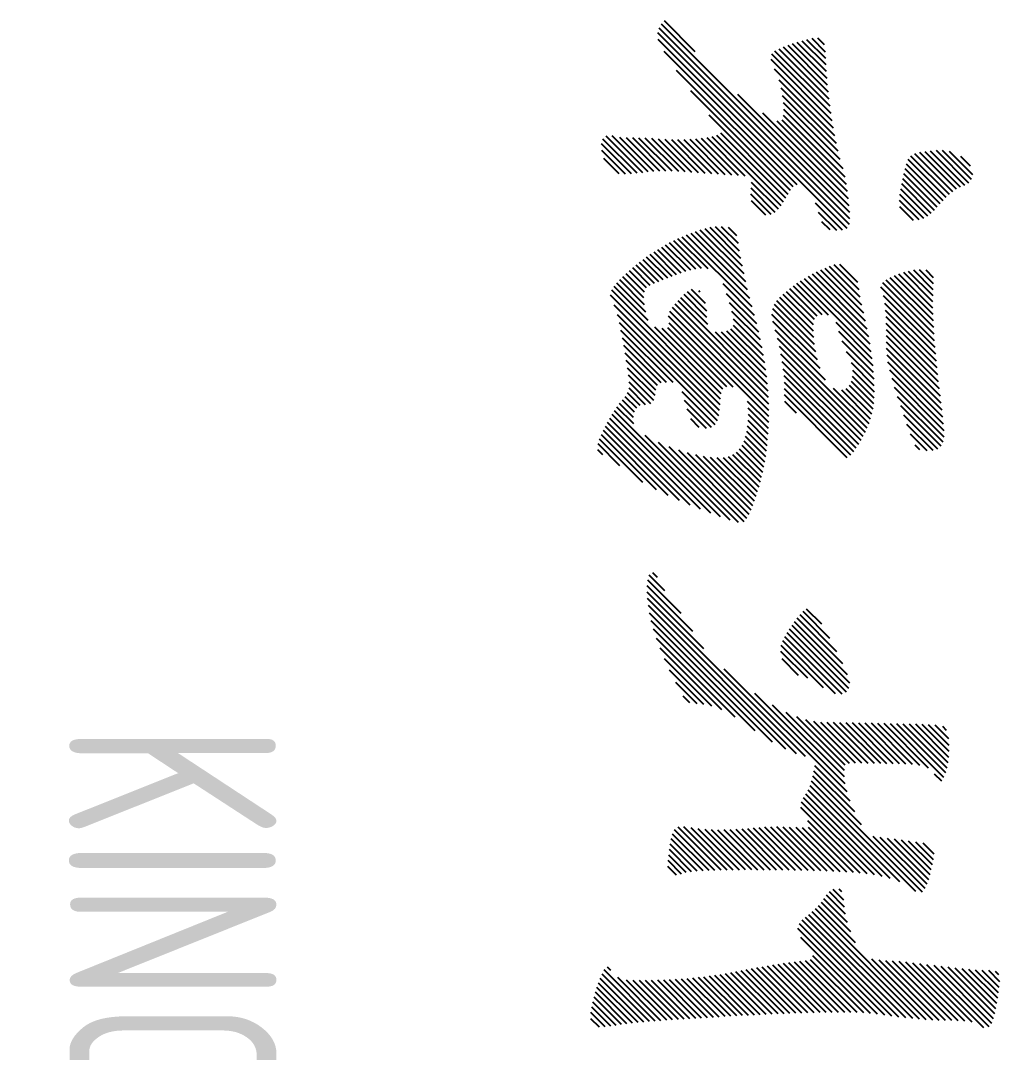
# Model space of a CAD drawing. Extents: x -144902 to 588294, y -160863 to 65494.
# Drawn here: x 227288 to 227997, y -77897 to -77149 of the extents above; entities that cross this region are included whole.
import ezdxf

# ---------------------------------------------------------------- set-up
doc = ezdxf.new("R2010")
doc.units = 0
doc.header["$LTSCALE"] = 100
for name, color, linetype in [('1508', 2, 'CONTINUOUS'), ('DQ', 7, 'CONTINUOUS'), ('tk图框', 7, 'CONTINUOUS')]:
    doc.layers.add(name, color=color, linetype=linetype)
doc.styles.add('HZTXT', font='tssdeng.shx', dxfattribs={"width": 0.7, "bigfont": 'tssdchn.shx'})

# ---------------------------------------------------------------- blocks, each defined once
blk = doc.blocks.new('A$C00BC0004')
at = {"layer": 'DQ', "color": 2}
for p, q in [((-6109.08, -2056.39), (-6079.5, -2026.81)), ((-6108.55, -2051.36), (-6083.28, -2026.1)), ((-6108.07, -2046.39), (-6087.14, -2025.47)), ((-6107.63, -2041.47), (-6091.05, -2024.88)), ((-6107.32, -2036.67), (-6095.03, -2024.37)), ((-6107.18, -2032.04), (-6099.19, -2024.04)), ((-6106.62, -2026.98), (-6104.24, -2024.61)), ((-6111.51, -2076.77), (-6066.48, -2031.74)), ((-6110.85, -2071.63), (-6068.88, -2029.65)), ((-6110.2, -2066.49), (-6072.2, -2028.49)), ((-6109.63, -2061.43), (-6075.79, -2027.59)), ((-6112.13, -2081.88), (-6065.82, -2035.57)), ((-6701.89, -2065.48), (-6680.81, -2044.4)), ((-6701.82, -2069.89), (-6678.29, -2046.36)), ((-6701.53, -2074.1), (-6676.65, -2049.22)), ((-6701.25, -2060.35), (-6684.38, -2043.48)), ((-6697.52, -2052.13), (-6690.5, -2045.1)), ((-6113.27, -2092), (-6070.62, -2049.35)), ((-6112.72, -2086.97), (-6069.76, -2044.01)), ((-6701.02, -2078.08), (-6675.44, -2052.5)), ((-6700.35, -2081.9), (-6673.93, -2055.48)), ((-6113.74, -2096.97), (-6070.9, -2054.13)), ((-6699.43, -2085.47), (-6672.06, -2058.09)), ((-6697.92, -2088.45), (-6669.95, -2060.48)), ((-6695.36, -2090.38), (-6667.72, -2062.74)), ((-6542.6, -2103.76), (-6503.54, -2064.69)), ((-6536.48, -2102.13), (-6498.57, -2064.22)), ((-6530.11, -2100.25), (-6494.13, -2064.26)), ((-6286.17, -2103.26), (-6247.36, -2064.46)), ((-6286.11, -2098.71), (-6250.53, -2063.13)), ((-6286.02, -2094.13), (-6254.02, -2062.14)), ((-6285.94, -2089.56), (-6257.81, -2061.43)), ((-6285.83, -2084.96), (-6261.87, -2061)), ((-6285.68, -2080.32), (-6266.1, -2060.74)), ((-6285.51, -2075.66), (-6270.5, -2060.65)), ((-6285.23, -2070.89), (-6275.2, -2060.86)), ((-6284.15, -2065.32), (-6281.39, -2062.56)), ((-6114.42, -2106.63), (-6071.02, -2063.23)), ((-6114.14, -2101.86), (-6070.99, -2058.7)), ((-6692.08, -2091.58), (-6665.45, -2064.96)), ((-6688.58, -2092.58), (-6663.13, -2067.13)), ((-6685, -2093.49), (-6660.78, -2069.27)), ((-6681.35, -2094.33), (-6658.44, -2071.42)), ((-6615.38, -2082.24), (-6605.18, -2072.04)), ((-6615.05, -2077.42), (-6609.65, -2072.02)), ((-6615.02, -2086.37), (-6600.91, -2072.26)), ((-6614.28, -2090.12), (-6596.55, -2072.39)), ((-6612.24, -2097.06), (-6587.58, -2072.41)), ((-6611.03, -2100.34), (-6582.98, -2072.29)), ((-6609.62, -2103.43), (-6578.31, -2072.11)), ((-6607.99, -2106.28), (-6573.56, -2071.86)), ((-6605.95, -2108.73), (-6568.8, -2071.58)), ((-6602.84, -2110.12), (-6563.96, -2071.23)), ((-6596.46, -2108.23), (-6559.08, -2070.84)), ((-6590.98, -2107.23), (-6554.15, -2070.41)), ((-6585.98, -2106.73), (-6549.19, -2069.93)), ((-6581.19, -2106.42), (-6544.2, -2069.43)), ((-6576.54, -2106.26), (-6539.18, -2068.9)), ((-6571.97, -2106.19), (-6534.1, -2068.31)), ((-6567.46, -2106.17), (-6528.98, -2067.69)), ((-6562.92, -2106.11), (-6523.86, -2067.05)), ((-6558.31, -2106), (-6518.75, -2066.44)), ((-6553.56, -2105.74), (-6513.65, -2065.83)), ((-6548.4, -2105.07), (-6508.59, -2065.25)), ((-6523.4, -2098.03), (-6490.34, -2064.97)), ((-6516.68, -2095.8), (-6487.4, -2066.51)), ((-6509.98, -2093.59), (-6485.35, -2068.96)), ((-6503.29, -2091.38), (-6484.31, -2072.4)), ((-6249.72, -2071.3), (-6244.53, -2066.11)), ((-6200.44, -2084.89), (-6187.63, -2072.08)), ((-6199.56, -2079.51), (-6191.61, -2071.57)), ((-6114.69, -2111.39), (-6071.13, -2067.83)), ((-6677.63, -2095.1), (-6656.23, -2073.7)), ((-6673.83, -2095.79), (-6654.3, -2076.26)), ((-6669.89, -2096.34), (-6652.69, -2079.14)), ((-6613.34, -2093.67), (-6592.11, -2072.44)), ((-6496.19, -2088.77), (-6484.06, -2076.64)), ((-6286.29, -2107.88), (-6254.03, -2075.61)), ((-6204.46, -2115.84), (-6166.69, -2078.07)), ((-6203.75, -2110.64), (-6169.78, -2076.67)), ((-6203.08, -2105.49), (-6173.13, -2075.53)), ((-6202.43, -2100.34), (-6176.62, -2074.54)), ((-6201.8, -2095.23), (-6180.23, -2073.66)), ((-6201.14, -2090.08), (-6183.89, -2072.82)), ((-6151.91, -2157.59), (-6071.62, -2077.29)), ((-6115.55, -2116.74), (-6071.33, -2072.52)), ((-6665.74, -2096.68), (-6651.61, -2082.55)), ((-6661.12, -2096.55), (-6651.22, -2086.65)), ((-6488.29, -2085.37), (-6484.97, -2082.05)), ((-6286.54, -2117.11), (-6256.62, -2087.18)), ((-6286.43, -2112.5), (-6255.99, -2082.06)), ((-6244.67, -2160.55), (-6164.12, -2079.99)), ((-6241.21, -2161.57), (-6164.53, -2084.89)), ((-6149.76, -2159.92), (-6072, -2082.17)), ((-6147.74, -2162.4), (-6072.44, -2087.09)), ((-6286.65, -2121.7), (-6256.96, -2092.02)), ((-6145.82, -2164.97), (-6072.94, -2092.08)), ((-6286.84, -2130.87), (-6257.19, -2101.22)), ((-6286.75, -2126.29), (-6257.12, -2096.67)), ((-6238.01, -2162.86), (-6171.7, -2096.55)), ((-6143.69, -2167.33), (-6073.5, -2097.14)), ((-6141.16, -2169.29), (-6074.12, -2102.25)), ((-6286.94, -2135.46), (-6257.24, -2105.76)), ((-6235.27, -2164.62), (-6174.01, -2103.35)), ((-6232.49, -2166.32), (-6175.48, -2109.31)), ((-6137.78, -2170.4), (-6074.81, -2107.43)), ((-6607.23, -2168.39), (-6556.01, -2117.17)), ((-6577.07, -2142.71), (-6550.8, -2116.44)), ((-6570.58, -2140.72), (-6545.74, -2115.87)), ((-6563.62, -2138.25), (-6540.82, -2115.44)), ((-6555.97, -2135.09), (-6536.02, -2115.13)), ((-6547.96, -2131.56), (-6531.34, -2114.95)), ((-6542.45, -2130.54), (-6526.78, -2114.88)), ((-6538.14, -2130.72), (-6522.37, -2114.95)), ((-6534.52, -2131.6), (-6518.23, -2115.3)), ((-6531.5, -2133.06), (-6514.31, -2115.87)), ((-6529.19, -2135.25), (-6510.6, -2116.66)), ((-6287.06, -2144.56), (-6257.38, -2114.88)), ((-6287, -2140.01), (-6257.31, -2110.32)), ((-6229.39, -2167.71), (-6176.6, -2114.93)), ((-6131.18, -2168.29), (-6075.52, -2112.63)), ((-6616.43, -2150.64), (-6589.85, -2124.06)), ((-6615.02, -2153.73), (-6583.97, -2122.67)), ((-6613.6, -2156.79), (-6578.08, -2121.27)), ((-6612.14, -2159.82), (-6572.41, -2120.09)), ((-6610.6, -2162.77), (-6566.87, -2119.04)), ((-6608.97, -2165.63), (-6561.4, -2118.06)), ((-6565.67, -2185.19), (-6500.5, -2120.02)), ((-6559.81, -2183.82), (-6497.41, -2121.42)), ((-6554.14, -2182.65), (-6494.45, -2122.96)), ((-6548.68, -2181.68), (-6491.59, -2124.59)), ((-6529.41, -2144.45), (-6503.71, -2118.75)), ((-6528.01, -2138.55), (-6507.08, -2117.62)), ((-6287.24, -2153.73), (-6257.52, -2124)), ((-6287.08, -2149.07), (-6257.45, -2119.44)), ((-6248.21, -2159.6), (-6212.94, -2124.33)), ((-6225.38, -2168.19), (-6177.36, -2120.18)), ((-6117.99, -2159.59), (-6076.23, -2117.82)), ((-6115.05, -2161.14), (-6076.58, -2122.67)), ((-6619.3, -2140.04), (-6606.14, -2126.88)), ((-6618.92, -2144.15), (-6600.79, -2126.02)), ((-6617.75, -2147.47), (-6595.45, -2125.17)), ((-6543.46, -2180.95), (-6488.78, -2126.26)), ((-6538.46, -2180.43), (-6486.04, -2128.02)), ((-6533.7, -2180.17), (-6483.42, -2129.89)), ((-6529.18, -2180.14), (-6481, -2131.96)), ((-6287.87, -2158.84), (-6257.59, -2128.56)), ((-6251.8, -2158.7), (-6222.28, -2129.18)), ((-6215.91, -2163.21), (-6177.91, -2125.21)), ((-6210.91, -2162.71), (-6178.3, -2130.09)), ((-6156.65, -2153.35), (-6135.38, -2132.07)), ((-6154.21, -2155.4), (-6127.37, -2128.56)), ((-6114.34, -2164.92), (-6076.75, -2127.33)), ((-6113.86, -2168.93), (-6076.84, -2131.91)), ((-6793.52, -2269.36), (-6656.98, -2132.82)), ((-6790.66, -2270.99), (-6652.3, -2132.63)), ((-6787.18, -2272), (-6648.24, -2133.06)), ((-6782.45, -2271.76), (-6645.39, -2134.7)), ((-6742.58, -2213.93), (-6661.87, -2133.22)), ((-6731.63, -2180.53), (-6688.61, -2137.51)), ((-6729, -2195.86), (-6666.92, -2133.78)), ((-6727.33, -2180.73), (-6682.66, -2136.05)), ((-6723.93, -2181.81), (-6677.25, -2135.13)), ((-6723.12, -2185.49), (-6672.08, -2134.45)), ((-6663.75, -2157.55), (-6644.24, -2138.04)), ((-6524.69, -2180.14), (-6479.17, -2134.62)), ((-6362.71, -2170.82), (-6329.69, -2137.81)), ((-6360.15, -2172.75), (-6321.68, -2134.28)), ((-6357.54, -2174.63), (-6315.71, -2132.8)), ((-6354.92, -2176.5), (-6311.82, -2133.41)), ((-6352.19, -2178.26), (-6309.07, -2135.14)), ((-6349.33, -2179.9), (-6307.69, -2138.25)), ((-6325.79, -2223.71), (-6236.82, -2134.73)), ((-6308.15, -2201.57), (-6242.58, -2136)), ((-6299.74, -2188.67), (-6247.75, -2136.68)), ((-6294.5, -2178.94), (-6252.25, -2136.69)), ((-6291.22, -2171.17), (-6256.14, -2136.09)), ((-6289.12, -2164.59), (-6257.49, -2132.96)), ((-6255.59, -2158), (-6229.99, -2132.39)), ((-6210.9, -2171.67), (-6178.9, -2139.68)), ((-6210.69, -2166.98), (-6178.64, -2134.92)), ((-6166.22, -2140.47), (-6164.25, -2138.49)), ((-6165.94, -2144.68), (-6158.25, -2136.98)), ((-6164.22, -2147.44), (-6153.33, -2136.56)), ((-6161.88, -2149.59), (-6148.03, -2135.75)), ((-6159.23, -2151.44), (-6142.14, -2134.34)), ((-6113.35, -2172.91), (-6076.88, -2136.44)), ((-6774, -2186.98), (-6734, -2146.98)), ((-6771.75, -2189.22), (-6728.8, -2146.27)), ((-6767.88, -2189.84), (-6723.47, -2145.43)), ((-6760.79, -2187.24), (-6718.07, -2144.52)), ((-6753.03, -2183.97), (-6712.6, -2143.54)), ((-6747.05, -2182.48), (-6707.05, -2142.48)), ((-6741.54, -2181.46), (-6701.35, -2141.27)), ((-6736.42, -2180.83), (-6695.33, -2139.74)), ((-6657.03, -2155.32), (-6643.92, -2142.22)), ((-6650.12, -2152.9), (-6644.27, -2147.05)), ((-6367.52, -2166.65), (-6348.01, -2147.14)), ((-6365.19, -2168.81), (-6338.44, -2142.06)), ((-6346.29, -2181.34), (-6307.93, -2142.98)), ((-6211.1, -2176.37), (-6179.12, -2144.39)), ((-6112.81, -2176.86), (-6076.89, -2140.94)), ((-6112.25, -2180.79), (-6076.87, -2145.4)), ((-6783.41, -2155.98), (-6778.44, -2151.01)), ((-6783.05, -2160.11), (-6773.32, -2150.38)), ((-6782.25, -2163.8), (-6768.67, -2150.22)), ((-6781.32, -2167.36), (-6763.94, -2149.98)), ((-6780.27, -2170.8), (-6759.13, -2149.66)), ((-6779.17, -2174.19), (-6754.23, -2149.25)), ((-6778, -2177.51), (-6749.28, -2148.79)), ((-6776.79, -2180.79), (-6744.25, -2148.25)), ((-6775.49, -2183.98), (-6739.16, -2147.65)), ((-6605.41, -2171.06), (-6582.49, -2148.13)), ((-6603.51, -2173.64), (-6582.64, -2152.77)), ((-6577.97, -2188.51), (-6543.76, -2154.3)), ((-6571.73, -2186.77), (-6535.31, -2150.35)), ((-6369.39, -2164.03), (-6358.39, -2153.03)), ((-6342.9, -2182.44), (-6312.2, -2151.74)), ((-6211.42, -2185.67), (-6179.49, -2153.74)), ((-6211.31, -2181.07), (-6179.31, -2149.07)), ((-6111.68, -2184.71), (-6076.81, -2149.84)), ((-6111.09, -2188.61), (-6076.75, -2154.27)), ((-6601.51, -2176.14), (-6581.75, -2156.38)), ((-6599.51, -2178.63), (-6579.3, -2158.42)), ((-6597.43, -2181.04), (-6575.4, -2159.01)), ((-6595.26, -2183.35), (-6570.98, -2159.08)), ((-6592.93, -2185.52), (-6566.27, -2158.85)), ((-6590.27, -2187.34), (-6561.26, -2158.33)), ((-6587.04, -2188.61), (-6555.9, -2157.46)), ((-6583.1, -2189.16), (-6550.12, -2156.17)), ((-6211.33, -2190.06), (-6179.62, -2158.36)), ((-6110.47, -2192.48), (-6076.66, -2158.67)), ((-6376.93, -2279.34), (-6262.49, -2164.89)), ((-6338.72, -2182.75), (-6319.24, -2163.27)), ((-6211.12, -2194.35), (-6179.73, -2162.96)), ((-6210.83, -2198.55), (-6179.84, -2167.55)), ((-6109.83, -2196.33), (-6076.54, -2163.04)), ((-6109.18, -2200.17), (-6076.43, -2167.42)), ((-6773.59, -2267.39), (-6676.98, -2170.78)), ((-6759.98, -2258.27), (-6675.59, -2173.88)), ((-6745.12, -2247.9), (-6672.92, -2175.7)), ((-6520, -2179.94), (-6511.5, -2171.44)), ((-6371.88, -2278.78), (-6264.49, -2171.39)), ((-6333.25, -2181.77), (-6321.31, -2169.83)), ((-6210.44, -2202.64), (-6179.92, -2172.12)), ((-6209.99, -2206.69), (-6179.99, -2176.69)), ((-6108.49, -2203.97), (-6076.29, -2171.77)), ((-6107.8, -2207.77), (-6076.15, -2176.12)), ((-6727.43, -2234.7), (-6670.12, -2177.4)), ((-6714.47, -2226.23), (-6667.34, -2179.1)), ((-6712.8, -2229.06), (-6664.55, -2180.8)), ((-6711.75, -2232.49), (-6661.82, -2182.56)), ((-6678.83, -2204.07), (-6659.28, -2184.52)), ((-6366.52, -2277.91), (-6267.8, -2179.18)), ((-6209.68, -2210.87), (-6180.04, -2181.23)), ((-6107.08, -2211.54), (-6075.97, -2180.43)), ((-6674.5, -2204.22), (-6657.06, -2186.78)), ((-6670.17, -2204.38), (-6655.42, -2189.63)), ((-6592.86, -2257.29), (-6527.5, -2191.93)), ((-6590.48, -2259.4), (-6522.69, -2191.61)), ((-6587.96, -2261.37), (-6518.03, -2191.43)), ((-6585.22, -2263.12), (-6513.47, -2191.37)), ((-6581.8, -2264.18), (-6509.02, -2191.41)), ((-6520.01, -2206.89), (-6504.65, -2191.53)), ((-6514.97, -2206.33), (-6500.32, -2191.69)), ((-6510.4, -2206.26), (-6496.1, -2191.95)), ((-6360.86, -2276.74), (-6272.98, -2188.85)), ((-6209.46, -2215.14), (-6180.08, -2185.76)), ((-6209.28, -2219.45), (-6180.12, -2190.28)), ((-6106.34, -2215.29), (-6075.8, -2184.75)), ((-6105.58, -2219.02), (-6075.63, -2189.07)), ((-6665.41, -2204.11), (-6655, -2193.7)), ((-6591.41, -2219.92), (-6570.3, -2198.8)), ((-6585.18, -2218.17), (-6564.52, -2197.52)), ((-6579.51, -2216.99), (-6558.85, -2196.34)), ((-6575.1, -2217.07), (-6553.3, -2195.28)), ((-6572.42, -2218.89), (-6547.9, -2194.37)), ((-6570.95, -2221.9), (-6542.6, -2193.56)), ((-6570.24, -2230.18), (-6532.42, -2192.35)), ((-6570.24, -2225.68), (-6537.46, -2192.9)), ((-6506.07, -2206.42), (-6491.94, -2192.29)), ((-6501.95, -2206.79), (-6487.84, -2192.68)), ((-6498.05, -2207.37), (-6483.83, -2193.15)), ((-6494.43, -2208.25), (-6479.89, -2193.71)), ((-6491.08, -2209.39), (-6476.02, -2194.33)), ((-6488.04, -2210.84), (-6472.23, -2195.03)), ((-6485.35, -2212.64), (-6468.51, -2195.8)), ((-6483.04, -2214.82), (-6464.86, -2196.64)), ((-6481.21, -2217.48), (-6461.3, -2197.56)), ((-6479.88, -2220.64), (-6457.8, -2198.56)), ((-6209.19, -2223.85), (-6180.14, -2194.8)), ((-6209.17, -2228.31), (-6180.16, -2199.31)), ((-6104.88, -2222.81), (-6075.43, -2193.36)), ((-6104.22, -2226.64), (-6075.22, -2197.64)), ((-6641.77, -2247.82), (-6600.76, -2206.81)), ((-6640.51, -2251.05), (-6594.71, -2205.26)), ((-6639.19, -2254.23), (-6588.45, -2203.49)), ((-6605.11, -2224.63), (-6582.28, -2201.8)), ((-6597.99, -2222.01), (-6576.23, -2200.25)), ((-6482.69, -2250.39), (-6438.01, -2205.71)), ((-6481.2, -2244.41), (-6441.08, -2204.29)), ((-6480.11, -2238.83), (-6444.28, -2203)), ((-6479.41, -2233.64), (-6447.57, -2201.8)), ((-6479.14, -2224.39), (-6454.36, -2199.61)), ((-6479.09, -2228.83), (-6450.94, -2200.68)), ((-6354.8, -2275.16), (-6281.04, -2201.4)), ((-6209.28, -2232.92), (-6180.18, -2203.81)), ((-6103.62, -2230.53), (-6075.01, -2201.92)), ((-6103.07, -2234.47), (-6074.78, -2206.18)), ((-6710.99, -2236.22), (-6683.41, -2208.64)), ((-6710.5, -2240.23), (-6683.72, -2213.45)), ((-6646.59, -2225.7), (-6634.37, -2213.49)), ((-6646.54, -2230.14), (-6628.99, -2212.59)), ((-6645.96, -2234.05), (-6623.53, -2211.62)), ((-6645.09, -2237.68), (-6618.01, -2210.6)), ((-6644.08, -2241.16), (-6612.37, -2209.44)), ((-6642.96, -2244.53), (-6606.63, -2208.2)), ((-6490.25, -2271.42), (-6432.18, -2213.35)), ((-6486.99, -2263.67), (-6432.76, -2209.44)), ((-6484.6, -2256.79), (-6435.17, -2207.36)), ((-6210.08, -2242.7), (-6180.16, -2212.78)), ((-6209.59, -2237.71), (-6180.18, -2208.3)), ((-6102.56, -2238.46), (-6074.56, -2210.45)), ((-6710.1, -2244.31), (-6684.04, -2218.25)), ((-6646.18, -2220.8), (-6639.94, -2214.56)), ((-6576.81, -2263.69), (-6530.36, -2217.24)), ((-6573.37, -2264.74), (-6530.55, -2221.92)), ((-6495.35, -2281.01), (-6433.89, -2219.56)), ((-6348.14, -2273), (-6290.92, -2215.77)), ((-6211.53, -2253.13), (-6180.07, -2221.67)), ((-6210.76, -2247.87), (-6180.13, -2217.23)), ((-6102.1, -2242.48), (-6074.32, -2214.7)), ((-6101.7, -2246.57), (-6074.07, -2218.94)), ((-6709.8, -2248.51), (-6684.35, -2223.06)), ((-6709.65, -2252.84), (-6684.67, -2227.86)), ((-6600.52, -2305.36), (-6521.57, -2226.41)), ((-6596.97, -2306.3), (-6517.44, -2226.77)), ((-6589.83, -2303.65), (-6513.33, -2227.15)), ((-6582.78, -2301.09), (-6509.44, -2227.75)), ((-6576.96, -2299.76), (-6505.88, -2228.68)), ((-6573.81, -2274.16), (-6525.58, -2225.92)), ((-6572.95, -2268.81), (-6528.9, -2224.76)), ((-6513.25, -2303.4), (-6436.26, -2226.41)), ((-6340.99, -2270.34), (-6296.25, -2225.6)), ((-6211.2, -2257.29), (-6179.99, -2226.08)), ((-6101.33, -2250.69), (-6073.82, -2223.18)), ((-6101.02, -2254.87), (-6073.56, -2227.42)), ((-6709.62, -2257.3), (-6684.98, -2232.66)), ((-6637.81, -2257.34), (-6616.01, -2235.54)), ((-6599.5, -2250.45), (-6585.35, -2236.31)), ((-6597.43, -2252.87), (-6580.88, -2236.33)), ((-6595.19, -2255.13), (-6575.81, -2235.75)), ((-6526.9, -2254.18), (-6502.98, -2230.27)), ((-6520.71, -2252.49), (-6501.16, -2232.94)), ((-6514.31, -2250.58), (-6500.33, -2236.6)), ((-6510.5, -2305.14), (-6438.94, -2233.58)), ((-6333.34, -2267.18), (-6298.97, -2232.8)), ((-6209.33, -2259.91), (-6179.89, -2230.47)), ((-6206.24, -2261.31), (-6179.74, -2234.81)), ((-6100.75, -2259.09), (-6073.3, -2231.64)), ((-6100.52, -2263.35), (-6073.05, -2235.88)), ((-6709.87, -2266.53), (-6685.68, -2242.35)), ((-6709.69, -2261.87), (-6685.32, -2237.5)), ((-6636.36, -2260.38), (-6616.29, -2240.3)), ((-6634.86, -2263.37), (-6615.87, -2244.38)), ((-6601.09, -2247.56), (-6590.93, -2237.4)), ((-6600.09, -2242.06), (-6599.14, -2241.12)), ((-6507.68, -2306.81), (-6441.8, -2240.93)), ((-6507.22, -2247.98), (-6501.09, -2241.85)), ((-6381.69, -2279.61), (-6340.56, -2238.47)), ((-6325.12, -2263.44), (-6300.27, -2238.59)), ((-6316.13, -2258.95), (-6300.66, -2243.48)), ((-6202.66, -2262.22), (-6179.54, -2239.1)), ((-6198.89, -2262.94), (-6179.26, -2243.31)), ((-6100.33, -2267.65), (-6072.82, -2240.14)), ((-6100.18, -2271.99), (-6072.56, -2244.37)), ((-6795.85, -2267.2), (-6773.58, -2244.93)), ((-6710.25, -2271.4), (-6686.03, -2247.18)), ((-6633.27, -2266.27), (-6615.09, -2248.09)), ((-6631.64, -2269.13), (-6614.11, -2251.6)), ((-6504.79, -2308.42), (-6444.83, -2248.45)), ((-6386.13, -2279.56), (-6353.21, -2246.63)), ((-6306.32, -2253.62), (-6301.39, -2248.7)), ((-6194.99, -2263.53), (-6178.86, -2247.4)), ((-6191.01, -2264.04), (-6178.24, -2251.27)), ((-6100.09, -2276.39), (-6072.3, -2248.61)), ((-6710.88, -2281.01), (-6686.62, -2256.76)), ((-6710.67, -2276.32), (-6686.34, -2251.98)), ((-6629.96, -2271.93), (-6613.03, -2255.01)), ((-6628.21, -2274.67), (-6611.84, -2258.31)), ((-6501.84, -2309.95), (-6448.09, -2256.21)), ((-6390.27, -2279.2), (-6366.16, -2255.09)), ((-6186.95, -2264.47), (-6177.26, -2254.78)), ((-6182.72, -2264.73), (-6176.4, -2258.41)), ((-6100.02, -2280.81), (-6072.04, -2252.84)), ((-6099.99, -2285.27), (-6071.77, -2257.05)), ((-6710.99, -2290.11), (-6686.95, -2266.06)), ((-6710.95, -2285.58), (-6686.83, -2261.45)), ((-6626.42, -2277.37), (-6610.6, -2261.56)), ((-6624.57, -2280.02), (-6609.33, -2264.78)), ((-6571.35, -2298.64), (-6533.61, -2260.9)), ((-6565.87, -2297.65), (-6533.8, -2265.58)), ((-6498.82, -2311.42), (-6451.71, -2264.31)), ((-6100.37, -2294.64), (-6071.21, -2265.47)), ((-6100.06, -2289.83), (-6071.49, -2261.26)), ((-6711.11, -2294.71), (-6686.9, -2270.5)), ((-6622.68, -2282.62), (-6608.08, -2268.02)), ((-6620.75, -2285.18), (-6606.78, -2271.21)), ((-6618.78, -2287.69), (-6605.41, -2274.33)), ((-6560.43, -2296.69), (-6533.33, -2269.6)), ((-6554.95, -2295.71), (-6531.4, -2272.16)), ((-6549.53, -2294.78), (-6528.02, -2273.27)), ((-6544.17, -2293.91), (-6524.22, -2273.96)), ((-6495.73, -2312.82), (-6455.91, -2273)), ((-6395.63, -2275.59), (-6392.24, -2272.2)), ((-6393.88, -2278.32), (-6382.52, -2266.96)), ((-6107.68, -2310.92), (-6070.59, -2273.83)), ((-6102.11, -2300.87), (-6070.91, -2269.67)), ((-6712.54, -2305.13), (-6686.33, -2278.92)), ((-6711.46, -2299.56), (-6686.69, -2274.79)), ((-6616.75, -2290.15), (-6603.95, -2277.36)), ((-6614.67, -2292.57), (-6602.22, -2280.12)), ((-6612.55, -2294.94), (-6599.27, -2281.66)), ((-6608.13, -2299.49), (-6590.12, -2281.49)), ((-6605.78, -2301.64), (-6584.75, -2280.6)), ((-6603.28, -2303.63), (-6578.52, -2278.87)), ((-6538.94, -2293.17), (-6520.67, -2274.9)), ((-6533.92, -2292.64), (-6518.29, -2277.01)), ((-6529.54, -2292.75), (-6517.57, -2280.78)), ((-6104.65, -2312.38), (-6070.27, -2278)), ((-6712.31, -2309.39), (-6685.84, -2282.91)), ((-6710.22, -2311.78), (-6685.37, -2286.94)), ((-6610.37, -2297.24), (-6595.11, -2281.98)), ((-6526.13, -2293.83), (-6516.93, -2284.63)), ((-6523.35, -2295.55), (-6515.02, -2287.21)), ((-6520.92, -2297.6), (-6512.15, -2288.83)), ((-6492.55, -2314.14), (-6461.24, -2282.82)), ((-6101.46, -2313.68), (-6069.92, -2282.14)), ((-6098.19, -2314.9), (-6069.55, -2286.26)), ((-6706.66, -2312.72), (-6685, -2291.06)), ((-6701.99, -2312.54), (-6684.73, -2295.28)), ((-6518.47, -2299.64), (-6508.3, -2289.47)), ((-6515.9, -2301.56), (-6503.73, -2289.39)), ((-6094.89, -2316.09), (-6069.15, -2290.35)), ((-6091.48, -2317.18), (-6068.67, -2294.37)), ((-6696.11, -2311.15), (-6684.94, -2299.97)), ((-6489.17, -2315.24), (-6473.31, -2299.38)), ((-6088, -2318.19), (-6068.12, -2298.31)), ((-6084.42, -2319.1), (-6067.48, -2302.15)), ((-6109.67, -2308.42), (-6107.21, -2305.96)), ((-6080.72, -2319.88), (-6066.88, -2306.05)), ((-6076.78, -2320.43), (-6066.34, -2309.99)), ((-6484.84, -2315.4), (-6481.3, -2311.86)), ((-6072.33, -2320.47), (-6066.12, -2314.27))]:
    blk.add_line(p, q, dxfattribs=at)
at = {"layer": 'tk图框', "color": 2, "style": 'HZTXT', "width": 0.7}
blk.add_text('KING YEA  (CHINA FUZHOU ) ENGINEERING DESIGN CONSULTANTS ,LTD', height=150, dxfattribs=at).set_placement((-6285.75, -2698.72))
blk = doc.blocks.new('A1tk')
at = {"layer": 'tk图框'}
blk.add_blockref('A$C00BC0004', (83100, 58400), dxfattribs=at)

msp = doc.modelspace()

# ---------------------------------------------------------------- block references
at = {"layer": '1508', "rotation": 270}
msp.add_blockref('A1tk', (171621.217, -844.592), dxfattribs=at)

doc.saveas('drawing.dxf')
